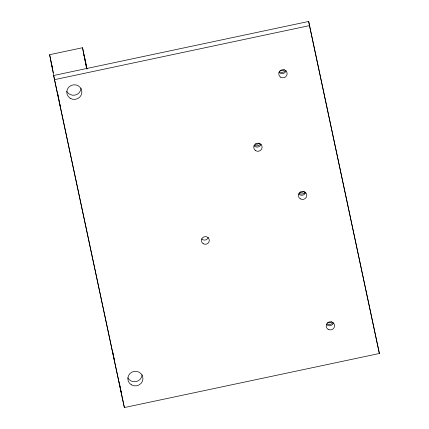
<?xml version="1.0" encoding="UTF-8"?>
<svg xmlns="http://www.w3.org/2000/svg" width="429" height="429" viewBox="0 0 429 429"><rect width="100%" height="100%" fill="white"/><g stroke="black" fill="none" stroke-linecap="round" stroke-linejoin="round"><path stroke-width="0.64" d="M304.483 193.297L305.475 192.428M124.372 407.55L53.668 75.504L308.671 21.45L379.375 353.496L124.372 407.55L54.478 79.665L49.625 54.697L82.529 47.721L86.964 68.511M54.478 79.665L309.481 25.611L308.671 21.45M309.481 25.611L379.375 353.496M86.985 69.139L84.036 54.976L84.765 58.719M49.625 54.697L52.52 68.463M53.389 72.855L51.131 61.948M82.529 47.721L86.572 68.527M119.251 382.137L121.53 393.838M112.848 352.252L114.741 362.006M57.931 94.332L58.183 95.629M58.435 96.933L58.939 99.533M59.191 100.831L60.457 107.336M305.759 192.46A4.204 4.07 -11 0 1 298.638 193.967M305.04 192.171A4.204 4.07 -11 0 1 299.222 193.404M304 191.323A4.204 4.07 -11 0 1 299.887 192.192M333.569 322.914A4.204 4.07 -11 0 1 326.448 324.426M332.85 322.629A4.204 4.07 -11 0 1 327.032 323.863M331.81 321.777A4.204 4.07 -11 0 1 327.697 322.651M261.105 144.294A4.204 4.07 -11 0 1 253.979 145.806M260.382 144.01A4.204 4.07 -11 0 1 254.569 145.243M259.341 143.157A4.204 4.07 -11 0 1 255.228 144.031M142.133 374.774A7.566 7.325 -11 0 1 127.831 377.804M286.122 70.817A4.204 4.07 -11 0 1 279 72.324M285.403 70.533A4.204 4.07 -11 0 1 279.585 71.761M284.363 69.68A4.204 4.07 -11 0 1 280.25 70.549M81.06 88.272A7.566 7.325 -11 0 1 66.758 91.302M208.296 237.452A3.952 3.823 -11 0 1 201.598 238.873M131.242 384.77A7.566 7.325 -11 0 0 142.943 378.936A7.566 7.325 -11 0 0 132.003 372.082A7.566 7.325 -11 0 0 131.242 384.77M70.168 98.268A7.566 7.325 -11 0 0 81.869 92.433A7.566 7.325 -11 0 0 70.935 85.58A7.566 7.325 -11 0 0 70.168 98.268M280.636 77.172A4.204 4.07 -11 0 0 287.14 73.933A4.204 4.07 -11 0 0 281.065 70.125A4.204 4.07 -11 0 0 280.636 77.172M255.62 150.654A4.204 4.07 -11 0 0 262.119 147.41A4.204 4.07 -11 0 0 256.043 143.602A4.204 4.07 -11 0 0 255.62 150.654M300.273 198.815A4.204 4.07 -11 0 0 306.773 195.57A4.204 4.07 -11 0 0 300.697 191.768A4.204 4.07 -11 0 0 300.273 198.815M328.083 329.274A4.204 4.07 -11 0 0 334.582 326.029A4.204 4.07 -11 0 0 328.507 322.222A4.204 4.07 -11 0 0 328.083 329.274M203.185 243.677A3.952 3.823 -11 0 0 209.298 240.626A3.952 3.823 -11 0 0 203.587 237.049A3.952 3.823 -11 0 0 203.185 243.677"/></g></svg>
